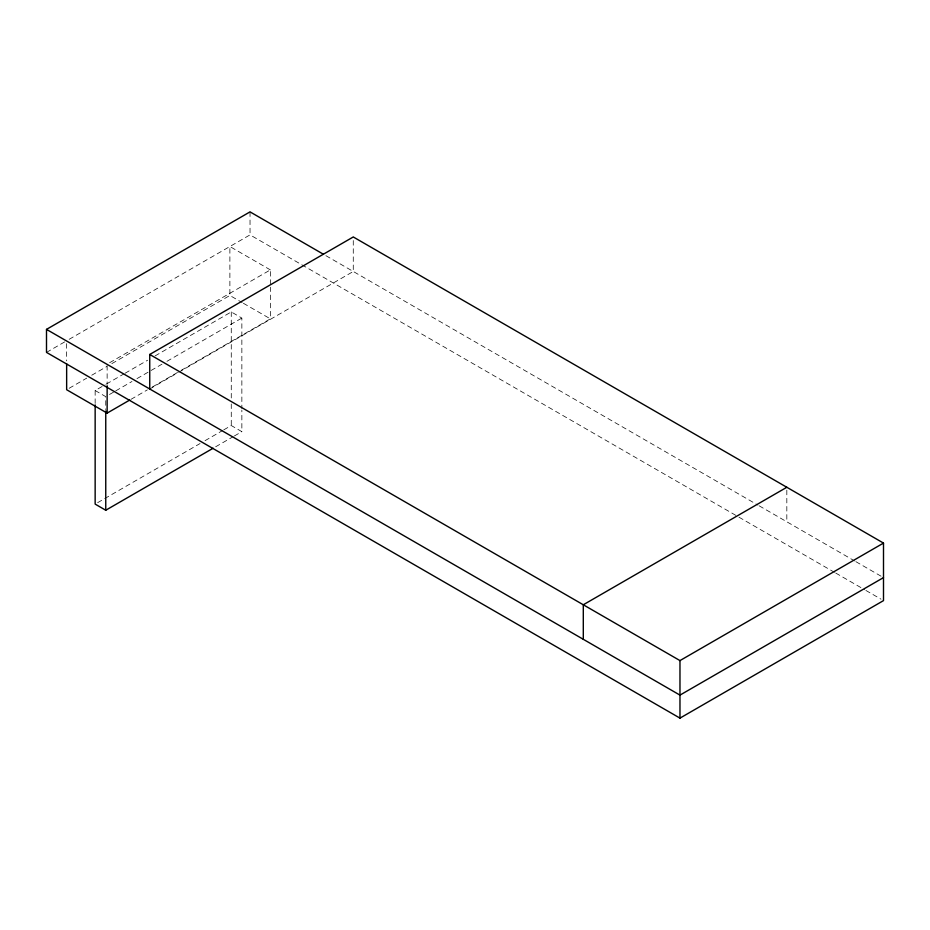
<?xml version="1.0" encoding="UTF-8"?>
<svg xmlns="http://www.w3.org/2000/svg" width="930" height="930" viewBox="0 0 930 930"><rect width="100%" height="100%" fill="white"/><g stroke="black" fill="none" stroke-linecap="round" stroke-linejoin="round"><path stroke-width="0.7" stroke-dasharray="4.65 3.49" d="M46.5 352.389L65.46 341.45M69.157 339.311L250.031 234.883L737.699 516.441M109.647 362.688L270.374 269.898L270.374 285.731M69.157 388.275L86.734 378.126M91.756 375.22L106.822 366.525M111.844 363.63L229.884 295.473L242.16 302.564M95.151 403.457L95.151 390.519L105.148 384.753M106.392 384.032L123.876 373.941M125.12 373.221L147.603 360.236M155.089 355.911L231.268 311.934L241.858 318.06L241.858 408.642M109.508 394.483L114.495 391.588M115.75 390.867L131.979 381.498M136.977 378.615L161.948 364.2M166.947 361.317L241.858 318.06M130.991 399.33L147.312 389.902M152.346 387.008L179.967 371.058M181.222 370.326L270.374 318.851L270.374 287.172M149.742 388.984L177.386 373.035M178.641 372.302L353.272 271.49L353.272 236.964M97.65 502.665L200.043 443.552M205.042 440.669L222.526 430.578M223.77 429.858L231.268 425.533L241.858 431.648L241.858 410.084M215.644 446.784L233.128 436.693M234.372 435.972L241.858 431.648M325.907 255.68L757.927 505.106M759.182 505.827L854.624 560.941M855.879 561.662L883.5 577.611M738.955 517.173L834.477 572.322M835.733 573.043L864.644 589.736M865.9 590.457L880.989 599.164M270.374 269.898L229.884 246.52L229.884 295.473M243.381 303.273L270.374 318.851M95.151 390.519L105.753 396.645L105.753 409.584M786.827 490.156L786.827 521.788M250.031 211.877L250.031 234.883M231.268 311.934L231.268 398.214M231.268 403.957L231.268 425.533M107.136 365.583L107.136 384.299M66.646 343.647L66.646 360.921"/><path stroke-width="1.4" d="M149.742 388.984L149.742 354.47L353.272 236.964L883.5 543.085L883.5 600.617L679.97 718.123L46.5 352.389L46.5 329.383L250.031 211.877L323.419 254.25M66.646 363.804L66.646 389.728L107.136 413.106L129.735 400.051M95.151 404.899L95.151 504.107L105.753 510.233L213.144 448.225M786.827 487.274L583.296 604.779L583.296 639.294M149.742 354.47L679.97 660.591L883.5 543.085M883.5 577.611L679.97 695.117L46.5 329.383M679.97 660.591L679.97 718.123M107.136 385.741L107.136 413.106M105.753 411.014L105.753 510.233"/></g></svg>
